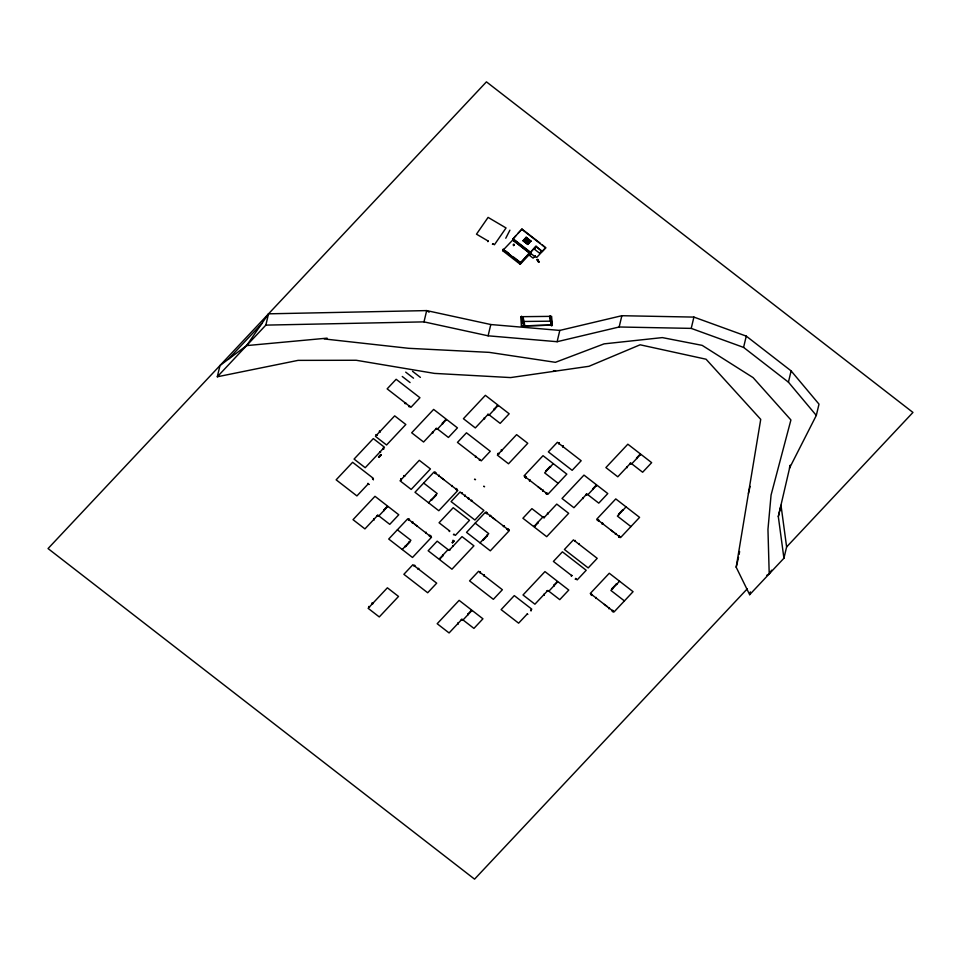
<?xml version="1.0" encoding="UTF-8"?>
<svg xmlns="http://www.w3.org/2000/svg" width="961" height="961" viewBox="0 0 961 961"><rect width="100%" height="100%" fill="white"/><g stroke="black" fill="none" stroke-linecap="round" stroke-linejoin="round"><path stroke-width="1.44" d="M783.924 558.233L778.314 516.562L781.005 505.27L786.615 546.941L783.924 558.233L749.664 594.691L736.186 567.218L760.728 419.368L706.071 359.222L640.11 344.795L588.973 366.297L510.603 377.577L434.456 373.397L356.207 360.267L298.066 360.375L217.306 376.784L219.997 365.504L246.605 345.6L268.527 313.827L426.684 310.595L490.795 324.53L559.807 330.416L621.851 315.713L693.914 317.094L746.265 336.122L791.119 370.886L819 404.137L816.309 415.428L789.486 468.163L790.158 465.34M739.117 554.461L739.61 551.506M778.314 516.562L790.206 465.412M217.306 376.784L265.849 325.118L268.527 313.827M265.849 325.118L423.993 321.875L426.684 310.595L429.111 312.205M502.627 250.653L502.939 249.331L520.526 262.966L520.201 264.275L502.627 250.653L512.814 239.938L529.763 253.067L520.285 263.146L503.348 250.016L503.516 249.307M423.993 321.875L488.104 335.809L490.795 324.53M531.169 253.163L512.91 239.013L515.985 235.493M512.91 239.013L521.991 229.09L540.13 243.157M523.048 240.731L527.817 244.418L523.048 240.731L526.135 237.271L530.844 241.199L526.135 237.271M526.184 237.643L523.469 240.706L526.184 237.643L530.484 240.983L527.769 244.046L530.484 240.983M453.748 540.671L452.403 542.809L453.039 540.178M524.658 240.875L527.589 243.145L524.658 240.875L526.256 239.001L529.187 241.271L527.589 243.145M520.285 263.146L528.982 253.368M526.256 239.001L529.127 241.511M535.998 246.256L530.34 252.515L535.998 246.256L542.292 251.518L535.914 246.581M521.415 325.947L552.395 325.094L521.415 325.947L520.742 316.698L551.614 316.349L552.275 325.599M537.595 259.47L539.253 261.945L538.568 262.269L537.007 259.782L537.716 259.374M535.313 256.383L536.706 257.464L545.716 247.866L542.4 244.911M488.104 335.809L557.116 341.708L559.807 330.416M557.116 341.708L619.16 326.992L621.851 315.713M619.16 326.992L691.223 328.386L693.914 317.094M816.309 415.428L788.428 382.166L743.586 347.401L746.265 336.122M748.427 493.449L750.109 486.398M736.186 567.218L738.541 557.344M788.428 382.166L791.119 370.886M749.664 594.691L750.337 591.88M505.762 238.244L509.907 230.184M766.782 575.267L769.208 573.897L771.611 570.185M488.044 240.983L487.876 241.667L488.26 241.103L476.488 234.172L488.092 217.39L506.039 227.961L494.422 244.743L492.813 243.782L492.416 244.346L493.029 243.914M534.292 249.091L536.43 246.593L534.292 249.091L539.686 253.272L541.812 250.761L539.686 253.272M228.25 359.33L261.728 323.677M517.991 233.355L521.991 229.09M526.868 240.382L526.063 241.343L528.118 241.788L527.265 240.67L527.601 242.268M527.637 242.917L529.187 241.271M527.817 244.418L530.904 240.959M520.201 264.275L530.196 253.644L512.609 240.022M542.364 251.193L544.935 248.455M376.556 435.165L375.439 436.354L386.574 444.991L405.83 424.498L394.683 415.861L379.919 431.585M376.712 434.997L379.763 431.753M379.979 451.994L365.216 467.719L354.068 459.082L373.312 438.588L384.46 447.225L383.331 448.427M380.136 451.826L383.175 448.583M368.183 483.924L356.915 495.924L336.146 479.827L352.615 462.289L373.385 478.386L372.892 478.914M432.498 432.522L423.585 442.012L411.68 432.786L433.639 409.41L457.436 427.861L448.427 437.459L436.522 428.234L436.102 428.69M432.654 432.354L435.946 428.846M437.531 429.014L442.661 423.561M442.829 423.381L445.94 420.065M401.169 479.599L400.052 480.8L411.188 489.437L430.444 468.944L419.296 460.307L404.533 476.031M401.326 479.431L404.377 476.188M373.841 519.42L364.928 528.898L353.023 519.673L374.982 496.308L398.779 514.76L389.77 524.346L377.865 515.12L377.445 515.577M373.997 519.252L377.289 515.745M378.874 515.901L384.004 510.447M384.172 510.267L387.283 506.964M484.224 418.443L475.323 427.933L463.418 418.708L485.365 395.331L509.174 413.783L500.164 423.381L488.26 414.155L487.828 414.611M484.38 418.287L487.671 414.78M489.269 414.936L494.386 409.482M494.567 409.302L497.678 405.986M440.823 477.329L443.706 479.563M428.522 502.747L431.417 499.672M431.645 499.432L435.489 495.335M435.729 495.095L437.183 493.534L423.657 483.047M414.539 524.093L417.41 526.328M402.239 549.512L405.134 546.437M405.362 546.196L409.206 542.1M409.434 541.848L410.9 540.298L397.373 529.811M498.495 453.94L497.366 455.142L508.513 463.779L527.757 443.285L516.61 434.648L501.846 450.373M498.651 453.784L501.69 450.541M369.252 607.1L368.135 608.301L379.271 616.938L398.527 596.445L387.379 587.808L372.616 603.532M369.408 606.932L372.46 603.7M449.556 530.892L449.28 531.553L449.76 531.037L439.069 522.76L453.22 507.708L469.497 520.321L455.358 535.385L453.88 534.244L453.412 534.748L454.072 534.388M452.403 542.809L454.133 540.971L452.283 542.4M439.657 558.557L442.769 555.254M442.937 555.062L448.066 549.608M449.496 549.944L449.075 550.389L437.171 541.175L428.162 550.761L451.958 569.212L473.917 545.836L462.013 536.622L453.099 546.1M449.652 549.776L452.943 546.268M492.356 517.426L495.227 519.661M546.1 471.31L544.635 472.86L558.161 483.347M546.341 471.058L550.173 466.974M550.413 466.722L553.296 463.646M480.056 542.857L482.951 539.77M483.179 539.529L487.023 535.433M487.251 535.193L488.717 533.631L475.19 523.144M538.124 486.831L541.007 489.065M534.4 526.039L537.511 522.724M537.679 522.544L542.809 517.09M544.238 517.414L543.818 517.871L531.913 508.645L522.904 518.243L546.701 536.682L568.66 513.318L556.755 504.093L547.854 513.57M544.394 517.246L547.698 513.739M457.989 623.461L449.087 632.951L437.183 623.725L459.13 600.361L482.939 618.8L473.929 628.398L462.025 619.172L461.592 619.629M458.145 623.305L461.448 619.797M463.034 619.953L468.151 614.499M468.331 614.319L471.443 611.004M582.834 498.218L573.933 507.708L562.029 498.483L583.976 475.106L607.784 493.558L598.775 503.144L586.871 493.93L586.438 494.374M582.991 498.05L586.282 494.543M587.88 494.711L592.997 489.257M593.177 489.065L596.288 485.761M626.704 467.31L617.791 476.8L605.898 467.575L627.845 444.198L651.654 462.649L642.633 472.247L630.74 463.022L630.308 463.478M626.86 467.142L630.152 463.634M631.749 463.803L636.867 458.349M637.047 458.169L640.146 454.853M618.86 514.543L617.394 516.093L630.921 526.58M619.088 514.291L622.932 510.207M623.16 509.955L626.055 506.879M543.818 594.715L534.917 604.205L523.012 594.979L544.959 571.603L568.768 590.054L559.758 599.652L547.854 590.426L547.422 590.883M543.974 594.559L547.277 591.051M548.863 591.207L553.98 585.754M554.161 585.573L557.272 582.258M610.872 530.064L613.755 532.298M612.349 588.877L610.884 590.426L624.41 600.913M612.577 588.625L616.421 584.54M616.65 584.288L619.545 581.213M604.373 604.397L607.244 606.631M747.238 588.865L474.566 879.147L48.05 548.563L486.434 81.853L912.95 412.437L786.615 546.941M246.605 345.6L327.112 338.152M522.964 316.662L524.009 321.467L550.509 321.178A40.843 5.045 89.4 0 1 551.326 325.791M553.404 370.946L555.554 370.922M324.253 338.945L408.593 348.302L489.209 352.363L555.41 362.321L604.073 343.87L662.321 337.599L702.155 345.359L753.1 377.613L790.915 419.957L771.07 495.035L767.959 529.403L769.208 573.897M526.628 241.163L527.697 241.487L527.277 241.932L526.76 240.598M691.223 328.386L743.586 347.401M525.907 241.139L528.418 242.268L526.568 240.298M521.919 229.415L545.716 247.866M526.123 237.884L530.424 241.211M526.496 240.779L528.418 242.268M526.208 240.815L527.925 242.148L526.532 240.466L528.286 241.607L525.931 240.971L527.541 242.4M523.529 240.478L527.829 243.806M512.982 238.688L530.412 252.202M505.774 251.061L509.162 253.68M513.679 257.188L520.454 262.437M639.786 454.565L640.543 454.841L639.954 454.385L636.494 458.061L637.083 458.517L636.675 457.88M558.761 443.369L557.368 442.288L548.359 451.874L572.155 470.325L581.177 460.739L562.906 446.577M558.954 443.514L562.726 446.433M497.305 405.698L498.062 405.974L497.474 405.518L494.014 409.194L494.603 409.65L494.194 409.014M595.916 485.473L596.673 485.737L596.084 485.281L592.625 488.969L593.213 489.425L592.805 488.777M622.584 509.943L623.377 510.123L622.824 509.69L618.512 514.279L619.076 514.712L618.74 514.027M549.836 466.71L550.629 466.89L550.064 466.457L545.764 471.046L546.316 471.479L545.992 470.794M412.569 371.318L420.401 377.397M597.514 519.709L596.781 519.144L615.773 498.915L639.582 517.366L620.578 537.583L619.869 537.031M597.754 519.901L598.547 520.514M598.799 520.706L602.355 523.469M602.607 523.661L615.641 533.763M615.833 533.908L618.992 536.358M405.698 372.135L413.53 378.202M402.251 376.484L410.083 382.562M524.766 476.476L524.021 475.911L543.025 455.682L566.822 474.133L547.83 494.35L547.121 493.798M525.006 476.668L525.799 477.281M526.039 477.473L529.607 480.236M529.859 480.428L542.881 490.53M543.085 490.675L546.244 493.125M445.568 419.777L446.336 420.053L445.748 419.597L442.288 423.272L442.877 423.729L442.456 423.092M475.731 456.559L457.46 442.408L466.469 432.81L490.278 451.262L481.269 460.86L479.875 459.778M475.911 456.715L479.683 459.634M405.398 403.031L387.139 388.869L396.148 379.283L419.945 397.734L410.936 407.32L409.542 406.239M405.59 403.176L409.35 406.095M574.81 540.971L573.417 539.89L564.407 549.488L588.204 567.927L597.213 558.341L578.954 544.178M575.002 541.115L578.762 544.034M537.884 523.012L537.463 522.376L538.052 522.832L534.604 526.508L534.016 526.051L534.772 526.328M616.085 584.276L616.866 584.456L616.313 584.024L612.013 588.612L612.565 589.045L612.241 588.36M571.663 575.579L553.404 561.428L562.413 551.83L586.21 570.281L577.201 579.879L575.807 578.798M461.508 493.077L460.091 491.984L451.081 501.582L474.89 520.033L483.9 510.435L471.599 500.897M461.76 493.281L464.824 495.648M465.16 495.912L468.319 498.363M468.548 498.543L471.322 500.681M434.708 472.596L434 472.043L414.996 492.272L438.805 510.723L457.808 490.494L457.064 489.918M435.585 473.268L438.745 475.719M438.937 475.875L451.97 485.978M452.223 486.158L455.79 488.933M456.031 489.113L456.823 489.738M486.242 512.693L485.521 512.141L466.529 532.37L490.326 550.821L509.33 530.592L508.585 530.016M487.107 513.366L490.266 515.817M490.47 515.973L503.504 526.075M503.744 526.256L507.312 529.03M507.552 529.211L508.357 529.835M591.015 594.042L590.27 593.466L609.274 573.249L633.071 591.688L614.079 611.917L613.358 611.364M591.243 594.222L592.048 594.847M592.288 595.039L595.856 597.802M596.096 597.994L609.13 608.085M609.334 608.241L612.493 610.691M556.899 581.97L557.656 582.246L557.068 581.789L553.62 585.465L554.197 585.922L553.788 585.285M435.838 495.6L435.513 494.927L436.066 495.359L431.765 499.936L431.201 499.504L431.994 499.696M487.359 535.697L487.035 535.025L487.587 535.457L483.287 540.034L482.722 539.601L483.515 539.794M530.748 610.259L531.181 610.884L530.592 610.427L531.781 609.154L514.291 595.604L501.125 609.622L518.616 623.172L527.253 613.971L527.841 614.427L527.096 614.139M479.971 572.36L478.578 571.278L469.569 580.876L493.365 599.328L502.375 589.73L484.116 575.579M480.164 572.504L483.924 575.423M408.425 519.36L407.716 518.808L388.712 539.037L412.509 557.476L431.513 537.259L430.768 536.682M409.29 520.033L412.449 522.484M412.653 522.64L425.687 532.73M425.927 532.923L429.495 535.685M429.735 535.878L430.54 536.502M386.911 506.675L387.679 506.94L387.091 506.483L383.631 510.159L384.22 510.615L383.799 509.979M443.141 555.542L442.721 554.893L443.309 555.35L439.85 559.038L439.273 558.581L440.03 558.846M409.542 542.364L409.218 541.68L409.77 542.112L405.47 546.701L404.917 546.268L405.698 546.461M414.275 565.801L412.882 564.72L403.872 574.306L427.681 592.757L436.69 583.171L418.431 569.008M414.467 565.945L418.239 568.864M471.07 610.715L471.827 610.992L471.238 610.535L467.791 614.211L468.367 614.668L467.959 614.031M549.464 316.373L550.509 321.178M550.197 315.869A54.224 6.703 89.4 0 1 550.749 319.184M551.278 322.908A54.224 6.703 89.4 0 1 551.602 325.599M524.009 321.467A40.843 5.045 89.4 0 1 524.838 326.079M521.547 316.205A54.609 6.751 89.4 0 1 521.931 318.379M522.291 320.734A54.609 6.751 89.4 0 1 522.628 323.256M550.725 316.421A53.66 6.631 89.4 0 1 551.818 323.425M522.015 316.662A52.05 6.439 89.4 0 1 523.457 326.247M521.427 316.662A52.05 6.439 89.4 0 1 521.811 318.776M550.245 317.478A53.66 6.631 89.4 0 1 550.617 319.725M474.566 479.371L475.467 479.539L474.566 479.371M513.534 245.548L514.147 244.406L513.703 245.427L513.39 244.37L513.558 245.499M513.715 244.478L513.691 245.343L513.715 244.478M483.755 486.398L484.584 486.698L483.815 486.314M531.349 252.983L530.94 253.764L531.349 252.983M531.241 253.824L529.691 255.494L533.091 258.125L534.652 256.455L531.241 253.824M535.301 256.046L534.893 256.827L535.301 256.046M405.578 402.839L405.17 403.632L405.578 402.839M376.183 434.588L376.772 435.333L376.183 434.588M379.391 431.177L379.979 431.921L379.391 431.177M409.53 405.914L409.122 406.695L409.53 405.914M379.919 451.658L380.508 452.403L379.919 451.658M383.115 448.258L383.703 448.991L383.115 448.258M380.664 454.577L378.49 456.895L379.042 457.328L381.229 455.009L380.664 454.577M380.904 454.877L378.958 456.955L380.904 454.877M368.003 483.431L368.892 484.476L368.003 483.431M372.52 478.626L373.409 479.659L372.52 478.626M432.462 432.21L432.87 432.81L432.462 432.21M435.91 428.546L436.318 429.135L435.91 428.546M400.797 479.022L401.386 479.767L400.797 479.022M404.004 475.623L404.593 476.356L404.004 475.623M373.805 519.108L374.213 519.709L373.805 519.108M377.253 515.432L377.661 516.033L377.253 515.432M484.2 418.143L484.596 418.732L484.2 418.143M487.647 414.467L488.044 415.068L487.647 414.467M435.093 472.199L434.672 473.064L435.093 472.199M435.753 472.716L435.309 473.557L435.753 472.716M439.117 475.323L438.66 476.163L439.117 475.323M408.797 518.952L408.377 519.829L408.797 518.952M409.47 519.481L409.014 520.321L409.47 519.481M412.834 522.075L412.377 522.928L412.834 522.075M475.899 456.379L475.491 457.16L475.899 456.379M452.355 485.569L451.946 486.458L452.355 485.569M479.863 459.442L479.443 460.235L479.863 459.442M456.163 488.524L455.754 489.413L456.163 488.524M457.208 489.329L456.787 490.206L457.208 489.329M498.122 453.376L498.711 454.109L498.122 453.376M501.318 449.964L501.906 450.709L501.318 449.964M461.857 492.705L461.556 493.486L461.857 492.705M426.059 532.334L425.651 533.223L426.059 532.334M465.172 495.275L464.956 496.128L465.172 495.275M429.867 535.289L429.459 536.178L429.867 535.289M430.912 536.094L430.492 536.971L430.912 536.094M468.668 497.99L468.355 498.747L468.668 497.99M368.88 606.523L369.468 607.268L368.88 606.523M372.087 603.124L372.676 603.856L372.087 603.124M471.671 500.309L471.395 501.113L471.671 500.309M414.708 565.344L414.299 566.137L414.708 565.344M418.66 568.407L418.251 569.2L418.66 568.407M449.28 549.488L449.688 550.088L449.28 549.488M452.727 545.812L453.136 546.413L452.727 545.812M486.614 512.297L486.194 513.162L486.614 512.297M487.287 512.814L486.831 513.654L487.287 512.814M525.042 476.188L524.622 477.064L525.042 476.188M526.075 476.992L525.667 477.869L526.075 476.992M490.639 515.42L490.194 516.261L490.639 515.42M559.194 442.913L558.773 443.694L559.194 442.913M529.883 479.935L529.475 480.824L529.883 479.935M563.146 445.976L562.738 446.769L563.146 445.976M503.876 525.667L503.468 526.556L503.876 525.667M543.157 490.23L542.713 491.083L543.157 490.23M507.684 528.622L507.276 529.511L507.684 528.622M508.729 529.427L508.309 530.304L508.729 529.427M546.521 492.837L546.076 493.678L546.521 492.837M547.157 493.329L546.737 494.206L547.157 493.329M480.392 571.903L479.983 572.696L480.392 571.903M484.356 574.978L483.936 575.759L484.356 574.978M544.022 516.958L544.431 517.559L544.022 516.958M547.482 513.294L547.878 513.883L547.482 513.294M457.965 623.16L458.361 623.749L457.965 623.16M461.412 619.485L461.809 620.085L461.412 619.485M582.81 497.906L583.207 498.507L582.81 497.906M586.258 494.23L586.654 494.831L586.258 494.23M626.68 466.998L627.077 467.599L626.68 466.998M630.128 463.334L630.524 463.923L630.128 463.334M575.231 540.514L574.822 541.307L575.231 540.514M597.79 519.42L597.382 520.297L597.79 519.42M598.823 520.225L598.415 521.102L598.823 520.225M579.195 543.578L578.786 544.37L579.195 543.578M602.631 523.168L602.235 524.057L602.631 523.168M543.794 594.415L544.19 595.003L543.794 594.415M547.241 590.739L547.638 591.339L547.241 590.739M571.831 575.399L571.423 576.18L571.831 575.399M615.917 533.463L615.46 534.316L615.917 533.463M575.795 578.462L575.387 579.243L575.795 578.462M619.268 536.07L618.824 536.911L619.268 536.07M619.905 536.562L619.497 537.439L619.905 536.562M591.291 593.754L590.871 594.631L591.291 593.754M592.324 594.559L591.916 595.436L592.324 594.559M596.132 597.502L595.724 598.391L596.132 597.502M609.406 607.796L608.962 608.649L609.406 607.796M612.77 610.403L612.313 611.244L612.77 610.403M613.406 610.896L612.986 611.773L613.406 610.896M537.331 259.746L538.701 261.945L537.331 259.746"/></g></svg>
